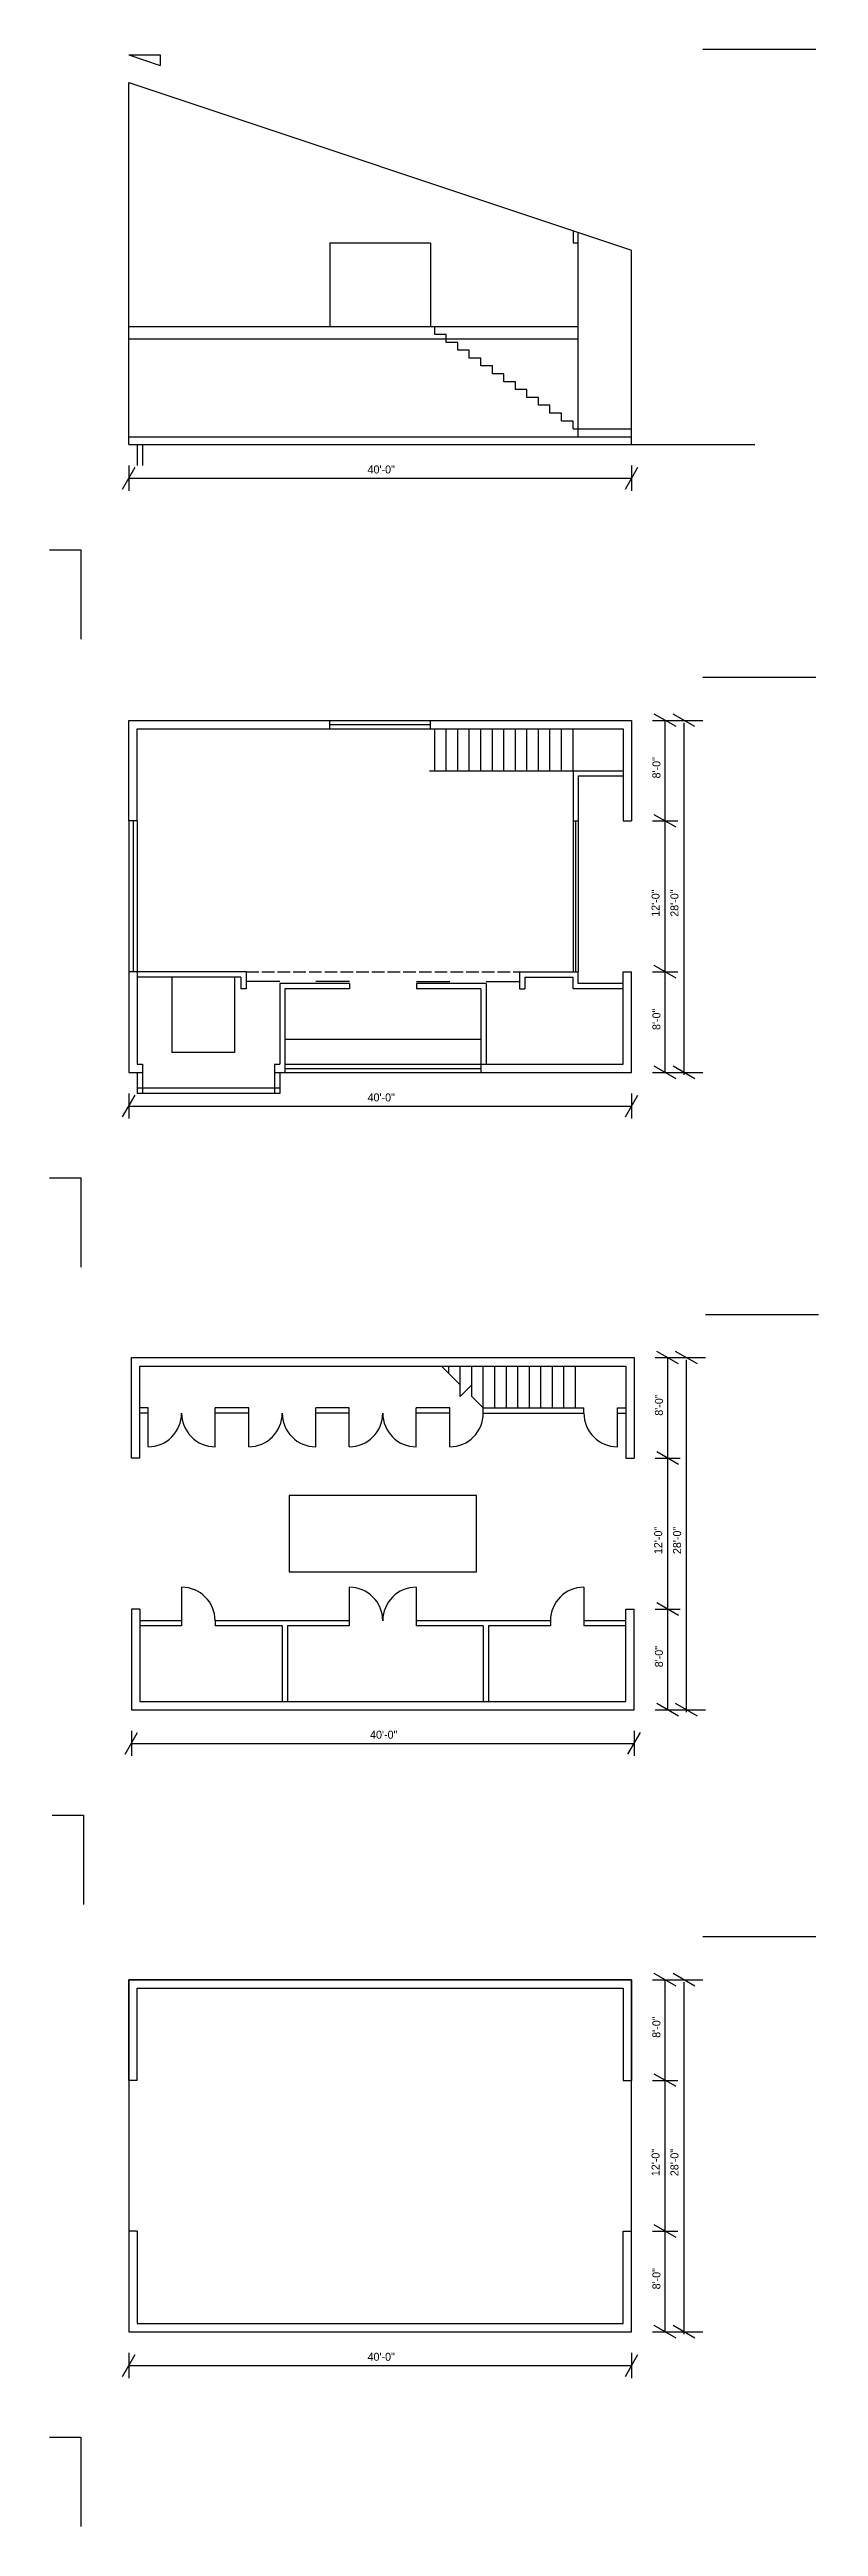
# Model space of a CAD drawing. Header units: inches. Extents: x 1340 to 3866, y 849 to 3212.
# Drawn here: x 1340 to 2074, y 849 to 3212 of the extents above; entities outside this region: 1.
import ezdxf

# ---------------------------------------------------------------- set-up
doc = ezdxf.new("R2010")
doc.units = ezdxf.units.IN
doc.header["$MEASUREMENT"] = 0
doc.linetypes.add('ACAD_ISO02W100', pattern=[15, 12, -3])
for name, color, linetype in [('const', 253, 'Continuous'), ('glass', 172, 'Continuous'), ('millwork', 40, 'Continuous'), ('sills', 105, 'Continuous'), ('soffit', 253, 'ACAD_ISO02W100'), ('stairs', 140, 'Continuous'), ('walls', 7, 'Continuous')]:
    doc.layers.add(name, color=color, linetype=linetype)

msp = doc.modelspace()

# ---------------------------------------------------------------- linework, layer by layer
at = {"layer": 'const'}
for p, q in [((2071.8, 3211.7), (1963.9, 3211.7)), ((1415.9, 2834.8), (1415.9, 3180.3)), ((1844.9, 2842.3), (1844.9, 3037.3)), ((1895.9, 2834.8), (1895.9, 3020.3)), ((1707.9, 2939.8), (1707.9, 2947.3)), ((1718.9, 2939.8), (1707.9, 2939.8)), ((1718.9, 2932.3), (1718.9, 2939.8)), ((1729.9, 2932.3), (1718.9, 2932.3)), ((1729.9, 2924.8), (1729.9, 2932.3)), ((1740.9, 2924.8), (1729.9, 2924.8)), ((1740.9, 2917.3), (1740.9, 2924.8)), ((1751.9, 2917.3), (1740.9, 2917.3)), ((1751.9, 2909.8), (1751.9, 2917.3)), ((1762.9, 2909.8), (1751.9, 2909.8)), ((1762.9, 2902.3), (1762.9, 2909.8)), ((1773.9, 2902.3), (1762.9, 2902.3)), ((1773.9, 2894.8), (1773.9, 2902.3)), ((1784.9, 2894.8), (1773.9, 2894.8)), ((1784.9, 2887.3), (1784.9, 2894.8)), ((1795.9, 2887.3), (1784.9, 2887.3)), ((1795.9, 2879.8), (1795.9, 2887.3)), ((1806.9, 2879.8), (1795.9, 2879.8)), ((1806.9, 2872.3), (1806.9, 2879.8)), ((1817.9, 2872.3), (1806.9, 2872.3)), ((1817.9, 2864.8), (1817.9, 2872.3)), ((1828.9, 2864.8), (1817.9, 2864.8)), ((1828.9, 2857.3), (1828.9, 2864.8)), ((1415.9, 2842.3), (1895.9, 2842.3)), ((1839.9, 2857.3), (1828.9, 2857.3)), ((1839.9, 2849.8), (1839.9, 2857.3)), ((1839.9, 2849.8), (1895.9, 2849.8)), ((1409.9, 2792.4), (1421.9, 2813.2)), ((1415.9, 2834.8), (2013.5, 2834.8)), ((1415.9, 2814.8), (1415.9, 2790.8)), ((1889.9, 2792.4), (1901.9, 2813.2)), ((1895.9, 2814.8), (1895.9, 2790.8)), ((1415.9, 2802.8), (1895.9, 2802.8)), ((1370.2, 2734.4), (1370.2, 2649.2)), ((2071.8, 2612.6), (1963.9, 2612.6)), ((1938.3, 2565.7), (1917.5, 2577.7)), ((1956.3, 2565.7), (1935.5, 2577.7)), ((1915.9, 2571.7), (1963.9, 2571.7)), ((1927.9, 2235.7), (1927.9, 2571.7)), ((1945.9, 2233.5), (1945.9, 2569.5)), ((1938.3, 2469.7), (1917.5, 2481.7)), ((1915.9, 2475.7), (1939.9, 2475.7)), ((1915.9, 2331.7), (1939.9, 2331.7)), ((1938.3, 2325.7), (1917.5, 2337.7)), ((1915.9, 2235.7), (1963.9, 2235.7)), ((1938.3, 2229.7), (1917.5, 2241.7)), ((1956.3, 2229.7), (1935.5, 2241.7)), ((1409.9, 2193.3), (1421.9, 2214.1)), ((1415.9, 2215.7), (1415.9, 2191.7)), ((1415.9, 2203.7), (1895.9, 2203.7)), ((1889.9, 2193.3), (1901.9, 2214.1)), ((1895.9, 2215.7), (1895.9, 2191.7)), ((1370.2, 2135.3), (1370.2, 2050.1)), ((3866.1, 2062.4), (3845.3, 2074.4)), ((2074.2, 2004.6), (1966.3, 2004.6)), ((1918.3, 1963.7), (1966.3, 1963.7)), ((1940.7, 1957.7), (1919.9, 1969.7)), ((1930.3, 1627.7), (1930.3, 1963.7)), ((1958.7, 1957.7), (1937.9, 1969.7)), ((1948.3, 1625.5), (1948.3, 1961.5)), ((1918.3, 1867.7), (1942.3, 1867.7)), ((1940.7, 1861.7), (1919.9, 1873.7)), ((1940.7, 1717.7), (1919.9, 1729.7)), ((1918.3, 1723.7), (1942.3, 1723.7)), ((1940.7, 1621.7), (1919.9, 1633.7)), ((1958.7, 1621.7), (1937.9, 1633.7)), ((1418.3, 1607.7), (1418.3, 1583.7)), ((1898.3, 1607.7), (1898.3, 1583.7)), ((1918.3, 1627.7), (1966.3, 1627.7)), ((1412.3, 1585.3), (1424.3, 1606.1)), ((1418.3, 1595.7), (1898.3, 1595.7)), ((1892.3, 1585.3), (1904.3, 1606.1)), ((1372.6, 1527.3), (1372.6, 1442)), ((2071.8, 1411.1), (1963.9, 1411.1)), ((1938.3, 1364.2), (1917.5, 1376.2)), ((1956.3, 1364.2), (1935.5, 1376.2)), ((1915.9, 1370.2), (1963.9, 1370.2)), ((1927.9, 1034.2), (1927.9, 1370.2)), ((1945.9, 1032), (1945.9, 1368)), ((1938.3, 1268.2), (1917.5, 1280.2)), ((1915.9, 1274.2), (1939.9, 1274.2)), ((1938.3, 1124.2), (1917.5, 1136.2)), ((1915.9, 1130.2), (1939.9, 1130.2)), ((1938.3, 1028.2), (1917.5, 1040.2)), ((1956.3, 1028.2), (1935.5, 1040.2)), ((1915.9, 1034.2), (1963.9, 1034.2)), ((1409.9, 991.8), (1421.9, 1012.6)), ((1415.9, 1014.2), (1415.9, 990.2)), ((1415.9, 1002.2), (1895.9, 1002.2)), ((1889.9, 991.8), (1901.9, 1012.6)), ((1895.9, 1014.2), (1895.9, 990.2)), ((1370.2, 933.8), (1370.2, 848.6))]:
    msp.add_line(p, q, dxfattribs=at)
for points in [[(1340.2, 2734.4), (1370.2, 2734.4)], [(1340.2, 2135.3), (1370.2, 2135.3)], [(1342.6, 1527.3), (1372.6, 1527.3)], [(1340.2, 933.8), (1370.2, 933.8)]]:
    msp.add_lwpolyline(points, dxfattribs=at)
at = {"layer": 'glass'}
for p, q in [((1607.9, 2567.7), (1703.9, 2567.7)), ((1419.9, 2475.7), (1419.9, 2331.7)), ((1842.4, 2475.7), (1842.4, 2331.7)), ((1564.9, 2239.7), (1751.9, 2239.7))]:
    msp.add_line(p, q, dxfattribs=at)
at = {"layer": 'millwork'}
for p, q in [((1456.9, 2326.7), (1456.9, 2254.7)), ((1516.9, 2326.7), (1516.9, 2254.7)), ((1559.9, 2322.7), (1527.9, 2322.7)), ((1626.4, 2322.7), (1594.4, 2322.7)), ((1690.4, 2322.7), (1722.4, 2322.7)), ((1756.9, 2322.7), (1788.9, 2322.7)), ((1516.9, 2254.7), (1456.9, 2254.7)), ((1564.9, 2267.7), (1751.9, 2267.7)), ((1434.3, 1878.7), (1434.3, 1910.7)), ((1498.3, 1878.7), (1498.3, 1910.7)), ((1530.3, 1878.7), (1530.3, 1910.7)), ((1594.3, 1878.7), (1594.3, 1910.7)), ((1626.3, 1878.7), (1626.3, 1910.7)), ((1626.3, 1878.7), (1626.3, 1910.7)), ((1690.3, 1878.7), (1690.3, 1910.7)), ((1722.3, 1878.7), (1722.3, 1910.7)), ((1882.3, 1878.7), (1882.3, 1910.7)), ((1466.3, 1744.7), (1466.3, 1712.7)), ((1626.3, 1744.7), (1626.3, 1712.7)), ((1690.3, 1744.7), (1690.3, 1712.7)), ((1850.3, 1744.7), (1850.3, 1712.7)), ((1850.3, 1744.7), (1850.3, 1712.7))]:
    msp.add_line(p, q, dxfattribs=at)
for centre, start, end in [((1434.3, 1910.7), 270, 0), ((1498.3, 1910.7), 180, 270), ((1530.3, 1910.7), 270, 0), ((1594.3, 1910.7), 180, 270), ((1626.3, 1910.7), 270, 0), ((1690.3, 1910.7), 180, 270), ((1722.3, 1910.7), 270, 0), ((1882.3, 1910.7), 180, 270), ((1466.3, 1712.7), 0, 90), ((1626.3, 1712.7), 0, 90), ((1690.3, 1712.7), 90, 180), ((1850.3, 1712.7), 90, 180)]:
    msp.add_arc(centre, 32, start, end, dxfattribs=at)
at = {"layer": 'sills'}
for p, q in [((1607.9, 3027.3), (1703.9, 3027.3)), ((1607.9, 3027.3), (1607.9, 2947.3)), ((1703.9, 3027.3), (1703.9, 2947.3)), ((1423.9, 2834.8), (1423.9, 2814.8)), ((1428.9, 2834.8), (1428.9, 2814.8)), ((1607.9, 2571.7), (1703.9, 2571.7)), ((1607.9, 2563.7), (1703.9, 2563.7)), ((1415.9, 2475.7), (1415.9, 2331.7)), ((1423.9, 2475.7), (1423.9, 2331.7)), ((1839.9, 2475.7), (1839.9, 2331.7)), ((1844.9, 2475.7), (1844.9, 2331.7)), ((1423.9, 2235.7), (1423.9, 2215.7)), ((1428.9, 2235.7), (1428.9, 2215.7)), ((1554.9, 2235.7), (1554.9, 2215.7)), ((1559.9, 2235.7), (1559.9, 2215.7)), ((1564.9, 2243.7), (1751.9, 2243.7)), ((1564.9, 2235.7), (1751.9, 2235.7)), ((1559.9, 2220.7), (1423.9, 2220.7)), ((1559.9, 2215.7), (1423.9, 2215.7))]:
    msp.add_line(p, q, dxfattribs=at)
msp.add_lwpolyline([(1415.9, 1370.2), (1415.9, 1034.2), (1895.9, 1034.2), (1895.9, 1370.2), (1415.9, 1370.2)], dxfattribs=at)
at = {"layer": 'soffit'}
msp.add_line((1527.9, 2331.7), (1788.9, 2331.7), dxfattribs=at)
at = {"layer": 'stairs'}
for p, q in [((1707.9, 2523.7), (1707.9, 2563.7)), ((1718.9, 2523.7), (1718.9, 2563.7)), ((1729.9, 2523.7), (1729.9, 2563.7)), ((1740.9, 2523.7), (1740.9, 2563.7)), ((1751.9, 2523.7), (1751.9, 2563.7)), ((1762.9, 2523.7), (1762.9, 2563.7)), ((1773.9, 2523.7), (1773.9, 2563.7)), ((1784.9, 2523.7), (1784.9, 2563.7)), ((1795.9, 2523.7), (1795.9, 2563.7)), ((1806.9, 2523.7), (1806.9, 2563.7)), ((1817.9, 2523.7), (1817.9, 2563.7)), ((1828.9, 2523.7), (1828.9, 2563.7)), ((1839.9, 2523.7), (1839.9, 2563.7)), ((1702.9, 2523.7), (1839.9, 2523.7)), ((1732.3, 1937.7), (1714.3, 1955.7)), ((1721.3, 1948.7), (1721.3, 1955.7)), ((1732.3, 1926.7), (1732.3, 1955.7)), ((1743.3, 1926.7), (1743.3, 1955.7)), ((1754.3, 1915.7), (1754.3, 1955.7)), ((1765.3, 1915.7), (1765.3, 1955.7)), ((1776.3, 1915.7), (1776.3, 1955.7)), ((1787.3, 1915.7), (1787.3, 1955.7)), ((1798.3, 1915.7), (1798.3, 1955.7)), ((1809.3, 1915.7), (1809.3, 1955.7)), ((1820.3, 1915.7), (1820.3, 1955.7)), ((1831.3, 1915.7), (1831.3, 1955.7)), ((1842.3, 1915.7), (1842.3, 1955.7)), ((1732.3, 1926.7), (1743.3, 1937.7)), ((1754.3, 1915.7), (1743.3, 1926.7))]:
    msp.add_line(p, q, dxfattribs=at)
at = {"layer": 'walls'}
for p, q in [((1415.9, 3206.6), (1445.9, 3206.6)), ((1415.9, 3206.6), (1445.9, 3196.6)), ((1445.9, 3206.6), (1445.9, 3196.6)), ((1415.9, 3180.3), (1895.9, 3020.3)), ((1839.9, 3038.9), (1839.9, 3027.3)), ((1839.9, 3027.3), (1844.9, 3027.3)), ((1844.9, 3027.3), (1844.9, 3037.3)), ((1844.9, 2947.3), (1415.9, 2947.3)), ((1844.9, 2935.3), (1415.9, 2935.3)), ((1415.9, 2842.3), (1895.9, 2842.3)), ((1415.9, 2834.8), (1428.9, 2834.8)), ((1415.9, 2571.7), (1607.9, 2571.7)), ((1415.9, 2475.7), (1415.9, 2571.7)), ((1423.9, 2563.7), (1607.9, 2563.7)), ((1423.9, 2475.7), (1423.9, 2563.7)), ((1607.9, 2563.7), (1607.9, 2571.7)), ((1703.9, 2563.7), (1703.9, 2571.7)), ((1703.9, 2571.7), (1895.9, 2571.7)), ((1703.9, 2563.7), (1887.9, 2563.7)), ((1887.9, 2563.7), (1887.9, 2475.7)), ((1895.9, 2571.7), (1895.9, 2475.7)), ((1839.9, 2523.7), (1839.9, 2475.7)), ((1839.9, 2523.7), (1887.9, 2523.7)), ((1844.9, 2518.7), (1844.9, 2475.7)), ((1844.9, 2518.7), (1887.9, 2518.7)), ((1423.9, 2475.7), (1415.9, 2475.7)), ((1839.9, 2475.7), (1844.9, 2475.7)), ((1887.9, 2475.7), (1895.9, 2475.7)), ((1423.9, 2331.7), (1415.9, 2331.7)), ((1415.9, 2331.7), (1415.9, 2235.7)), ((1423.9, 2331.7), (1423.9, 2243.7)), ((1527.9, 2331.7), (1423.9, 2331.7)), ((1522.9, 2326.7), (1423.9, 2326.7)), ((1522.9, 2326.7), (1522.9, 2315.7)), ((1527.9, 2331.7), (1527.9, 2315.7)), ((1626.4, 2320.7), (1559.9, 2320.7)), ((1559.9, 2320.7), (1559.9, 2243.7)), ((1626.4, 2320.7), (1626.4, 2315.7)), ((1690.4, 2320.7), (1690.4, 2315.7)), ((1756.9, 2320.7), (1690.4, 2320.7)), ((1756.9, 2320.7), (1756.9, 2243.7)), ((1788.9, 2331.7), (1844.9, 2331.7)), ((1788.9, 2331.7), (1788.9, 2315.7)), ((1793.9, 2326.7), (1839.9, 2326.7)), ((1793.9, 2326.7), (1793.9, 2315.7)), ((1839.9, 2315.7), (1839.9, 2326.7)), ((1844.9, 2320.7), (1844.9, 2331.7)), ((1887.9, 2320.7), (1844.9, 2320.7)), ((1887.9, 2331.7), (1895.9, 2331.7)), ((1887.9, 2243.7), (1887.9, 2331.7)), ((1895.9, 2235.7), (1895.9, 2331.7)), ((1527.9, 2315.7), (1522.9, 2315.7)), ((1626.4, 2315.7), (1564.9, 2315.7)), ((1564.9, 2315.7), (1564.9, 2243.7)), ((1751.9, 2315.7), (1690.4, 2315.7)), ((1751.9, 2315.7), (1751.9, 2243.7)), ((1788.9, 2315.7), (1793.9, 2315.7)), ((1887.9, 2315.7), (1839.9, 2315.7)), ((1415.9, 2235.7), (1428.9, 2235.7)), ((1423.9, 2243.7), (1428.9, 2243.7)), ((1428.9, 2243.7), (1428.9, 2235.7)), ((1554.9, 2243.7), (1554.9, 2235.7)), ((1554.9, 2243.7), (1559.9, 2243.7)), ((1554.9, 2235.7), (1895.9, 2235.7)), ((1564.9, 2243.7), (1564.9, 2235.7)), ((1564.9, 2243.7), (1887.9, 2243.7)), ((1751.9, 2243.7), (1751.9, 2235.7)), ((1418.3, 1963.7), (1898.3, 1963.7)), ((1418.3, 1867.7), (1418.3, 1963.7)), ((1898.3, 1963.7), (1898.3, 1867.7)), ((1426.3, 1955.7), (1890.3, 1955.7)), ((1426.3, 1867.7), (1426.3, 1955.7)), ((1890.3, 1955.7), (1890.3, 1867.7)), ((1434.3, 1915.7), (1426.3, 1915.7)), ((1434.3, 1910.7), (1434.3, 1915.7)), ((1530.3, 1915.7), (1498.3, 1915.7)), ((1498.3, 1910.7), (1498.3, 1915.7)), ((1530.3, 1910.7), (1530.3, 1915.7)), ((1626.3, 1915.7), (1594.3, 1915.7)), ((1594.3, 1910.7), (1594.3, 1915.7)), ((1626.3, 1910.7), (1626.3, 1915.7)), ((1626.3, 1910.7), (1626.3, 1915.7)), ((1690.3, 1910.7), (1690.3, 1915.7)), ((1722.3, 1915.7), (1690.3, 1915.7)), ((1722.3, 1910.7), (1722.3, 1915.7)), ((1722.3, 1910.7), (1722.3, 1915.7)), ((1754.3, 1915.7), (1850.3, 1915.7)), ((1754.3, 1910.7), (1754.3, 1915.7)), ((1850.3, 1910.7), (1850.3, 1915.7)), ((1882.3, 1910.7), (1882.3, 1915.7)), ((1882.3, 1915.7), (1890.3, 1915.7)), ((1434.3, 1910.7), (1426.3, 1910.7)), ((1530.3, 1910.7), (1498.3, 1910.7)), ((1626.3, 1910.7), (1594.3, 1910.7)), ((1722.3, 1910.7), (1690.3, 1910.7)), ((1754.3, 1910.7), (1850.3, 1910.7)), ((1882.3, 1910.7), (1890.3, 1910.7)), ((1426.3, 1867.7), (1418.3, 1867.7)), ((1890.3, 1867.7), (1898.3, 1867.7)), ((1569, 1832.1), (1568.9, 1759.3)), ((1747.7, 1832.1), (1569, 1832.1)), ((1747.7, 1759.3), (1747.7, 1832.1)), ((1568.9, 1759.3), (1747.7, 1759.3)), ((1426.3, 1723.7), (1418.3, 1723.7)), ((1418.3, 1723.7), (1418.3, 1627.7)), ((1426.3, 1723.7), (1426.3, 1635.7)), ((1466.3, 1712.7), (1426.3, 1712.7)), ((1466.3, 1707.7), (1426.3, 1707.7)), ((1466.3, 1712.7), (1466.3, 1707.7)), ((1498.3, 1712.7), (1498.3, 1707.7)), ((1626.3, 1712.7), (1498.3, 1712.7)), ((1562.3, 1707.7), (1498.3, 1707.7)), ((1562.3, 1707.7), (1562.3, 1635.7)), ((1567.3, 1707.7), (1567.3, 1635.7)), ((1626.3, 1707.7), (1567.3, 1707.7)), ((1626.3, 1712.7), (1626.3, 1707.7)), ((1818.3, 1712.7), (1690.3, 1712.7)), ((1690.3, 1712.7), (1690.3, 1707.7)), ((1754.3, 1707.7), (1690.3, 1707.7)), ((1754.3, 1707.7), (1754.3, 1635.7)), ((1759.3, 1707.7), (1759.3, 1635.7)), ((1818.3, 1707.7), (1759.3, 1707.7)), ((1818.3, 1712.7), (1818.3, 1707.7)), ((1890.3, 1712.7), (1850.3, 1712.7)), ((1850.3, 1712.7), (1850.3, 1707.7)), ((1890.3, 1707.7), (1850.3, 1707.7)), ((1890.3, 1635.7), (1890.3, 1723.7)), ((1890.3, 1723.7), (1898.3, 1723.7)), ((1898.3, 1627.7), (1898.3, 1723.7)), ((1426.3, 1635.7), (1890.3, 1635.7)), ((1418.3, 1627.7), (1898.3, 1627.7)), ((1415.9, 1370.2), (1895.9, 1370.2)), ((1415.9, 1274.2), (1415.9, 1370.2)), ((1423.9, 1362.2), (1887.9, 1362.2)), ((1423.9, 1274.2), (1423.9, 1362.2)), ((1887.9, 1362.2), (1887.9, 1274.2)), ((1895.9, 1370.2), (1895.9, 1274.2)), ((1423.9, 1274.2), (1415.9, 1274.2)), ((1887.9, 1274.2), (1895.9, 1274.2)), ((1423.9, 1130.2), (1415.9, 1130.2)), ((1415.9, 1130.2), (1415.9, 1034.2)), ((1423.9, 1130.2), (1423.9, 1042.2)), ((1887.9, 1130.2), (1895.9, 1130.2)), ((1887.9, 1042.2), (1887.9, 1130.2)), ((1895.9, 1034.2), (1895.9, 1130.2)), ((1423.9, 1042.2), (1887.9, 1042.2)), ((1415.9, 1034.2), (1895.9, 1034.2))]:
    msp.add_line(p, q, dxfattribs=at)

# ---------------------------------------------------------------- texts
at = {"layer": 'const', "char_height": 7.64, "width": 2912.54, "attachment_point": 1}
for insert in [(1643.8, 2814.9), (1643.8, 2215.8), (1646.2, 1607.8), (1643.8, 1014.3)]:
    msp.add_mtext('40\'-0"', dxfattribs=dict(at, insert=insert))
at = {"layer": 'const', "char_height": 7.64, "width": 2912.54, "attachment_point": 1, "rotation": 90}
for s, insert in [('8\'-0"', (1915.7, 2516.3)), ('12\'-0"', (1914.9, 2384.3)), ('28\'-0"', (1932.9, 2384.3)), ('8\'-0"', (1915.7, 2276.3)), ('8\'-0"', (1918.1, 1908.3)), ('12\'-0"', (1917.4, 1776.3)), ('28\'-0"', (1935.4, 1776.3)), ('8\'-0"', (1918.1, 1668.3)), ('8\'-0"', (1915.7, 1314.8)), ('12\'-0"', (1914.9, 1182.8)), ('28\'-0"', (1932.9, 1182.8)), ('8\'-0"', (1915.7, 1074.8))]:
    msp.add_mtext(s, dxfattribs=dict(at, insert=insert))

doc.saveas('drawing.dxf')
